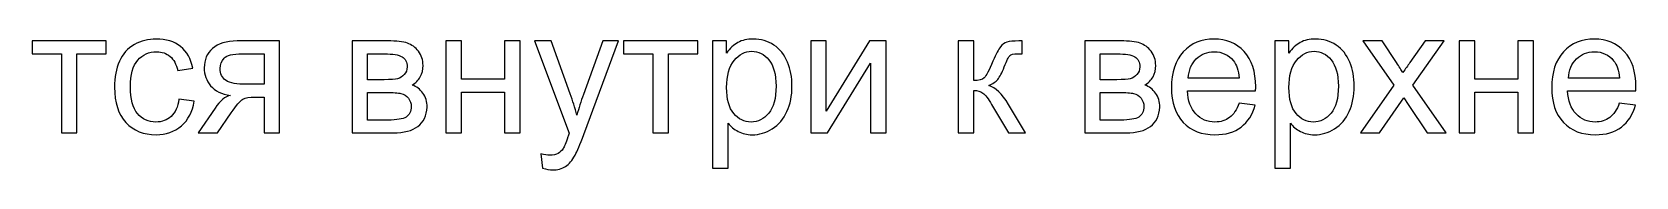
# Model space of a CAD drawing. Header units: millimetres. Extents: x -757 to 1128, y -558 to 127.
# Drawn here: x -103.3 to -26.4, y -210.5 to -204.2 of the extents above; entities that cross this region are included whole.
import ezdxf

# ---------------------------------------------------------------- set-up
doc = ezdxf.new("R2010")
doc.units = ezdxf.units.MM
doc.header["$MEASUREMENT"] = 0
doc.layers.add('Layer 1', color=7, linetype='Continuous')

msp = doc.modelspace()

# ---------------------------------------------------------------- linework, layer by layer
at = {"layer": 'Layer 1'}
for points, knots in [([(-103.3067, -204.3102), (-103.3067, -204.3102), (-99.7507, -204.3102), (-99.7507, -204.3102), (-99.7507, -204.3102), (-99.7507, -204.3102), (-99.7507, -204.9283), (-99.7507, -204.9283), (-99.7507, -204.9283), (-99.7507, -204.9283), (-101.1561, -204.9283), (-101.1561, -204.9283), (-101.1561, -204.9283), (-101.1561, -204.9283), (-101.1561, -208.7044), (-101.1561, -208.7044), (-101.1561, -208.7044), (-101.1561, -208.7044), (-101.9012, -208.7044), (-101.9012, -208.7044), (-101.9012, -208.7044), (-101.9012, -208.7044), (-101.9012, -204.9283), (-101.9012, -204.9283), (-101.9012, -204.9283), (-101.9012, -204.9283), (-103.3067, -204.9283), (-103.3067, -204.9283), (-103.3067, -204.9283), (-103.3067, -204.9283), (-103.3067, -204.3102), (-103.3067, -204.3102)], [0, 0, 0, 0, 0.1111111, 0.1111111, 0.1111111, 0.1111111, 0.2222222, 0.2222222, 0.2222222, 0.2222222, 0.3333333, 0.3333333, 0.3333333, 0.3333333, 0.4444444, 0.4444444, 0.4444444, 0.4444444, 0.5555556, 0.5555556, 0.5555556, 0.5555556, 0.6666667, 0.6666667, 0.6666667, 0.6666667, 0.7777778, 0.7777778, 0.7777778, 0.7777778, 1, 1, 1, 1]), ([(-96.2638, -207.0957), (-96.2638, -207.0957), (-95.5357, -207.1973), (-95.5357, -207.1973), (-95.5357, -207.1973), (-95.6161, -207.6983), (-95.8193, -208.0892), (-96.1481, -208.3728), (-96.1481, -208.3728), (-96.4769, -208.6564), (-96.8819, -208.7975), (-97.3602, -208.7975), (-97.3602, -208.7975), (-97.9599, -208.7975), (-98.4426, -208.6014), (-98.8066, -208.2091), (-98.8066, -208.2091), (-99.1721, -207.8168), (-99.3541, -207.2552), (-99.3541, -206.5242), (-99.3541, -206.5242), (-99.3541, -206.0501), (-99.2751, -205.6366), (-99.1185, -205.281), (-99.1185, -205.281), (-98.9618, -204.9268), (-98.7234, -204.6601), (-98.4016, -204.4838), (-98.4016, -204.4838), (-98.0813, -204.3059), (-97.7328, -204.217), (-97.3546, -204.217), (-97.3546, -204.217), (-96.879, -204.217), (-96.4882, -204.337), (-96.1862, -204.5783), (-96.1862, -204.5783), (-95.8828, -204.8196), (-95.6881, -205.1625), (-95.6034, -205.6056), (-95.6034, -205.6056), (-95.6034, -205.6056), (-96.3231, -205.7157), (-96.3231, -205.7157), (-96.3231, -205.7157), (-96.3922, -205.4207), (-96.5136, -205.1992), (-96.6899, -205.0496), (-96.6899, -205.0496), (-96.8649, -204.9014), (-97.0766, -204.8267), (-97.3249, -204.8267), (-97.3249, -204.8267), (-97.7003, -204.8267), (-98.0051, -204.9607), (-98.2408, -205.2288), (-98.2408, -205.2288), (-98.475, -205.4983), (-98.5921, -205.9217), (-98.5921, -206.5031), (-98.5921, -206.5031), (-98.5921, -207.0929), (-98.4792, -207.5205), (-98.2535, -207.7872), (-98.2535, -207.7872), (-98.0263, -208.0539), (-97.7313, -208.1879), (-97.3687, -208.1879), (-97.3687, -208.1879), (-97.0752, -208.1879), (-96.8311, -208.099), (-96.6363, -207.9198), (-96.6363, -207.9198), (-96.4402, -207.742), (-96.316, -207.4669), (-96.2638, -207.0957)], [0, 0, 0, 0, 0.05, 0.05, 0.05, 0.05, 0.1, 0.1, 0.1, 0.1, 0.15, 0.15, 0.15, 0.15, 0.2, 0.2, 0.2, 0.2, 0.25, 0.25, 0.25, 0.25, 0.3, 0.3, 0.3, 0.3, 0.35, 0.35, 0.35, 0.35, 0.4, 0.4, 0.4, 0.4, 0.45, 0.45, 0.45, 0.45, 0.5, 0.5, 0.5, 0.5, 0.55, 0.55, 0.55, 0.55, 0.6, 0.6, 0.6, 0.6, 0.65, 0.65, 0.65, 0.65, 0.7, 0.7, 0.7, 0.7, 0.75, 0.75, 0.75, 0.75, 0.8, 0.8, 0.8, 0.8, 0.85, 0.85, 0.85, 0.85, 0.9, 0.9, 0.9, 0.9, 1, 1, 1, 1]), ([(-91.4377, -204.3102), (-91.4377, -204.3102), (-91.4377, -208.7044), (-91.4377, -208.7044), (-91.4377, -208.7044), (-91.4377, -208.7044), (-92.1828, -208.7044), (-92.1828, -208.7044), (-92.1828, -208.7044), (-92.1828, -208.7044), (-92.1828, -206.9941), (-92.1828, -206.9941), (-92.1828, -206.9941), (-92.1828, -206.9941), (-92.6118, -206.9941), (-92.6118, -206.9941), (-92.6118, -206.9941), (-92.8728, -206.9941), (-93.0676, -207.028), (-93.196, -207.0971), (-93.196, -207.0971), (-93.3244, -207.1663), (-93.5121, -207.3822), (-93.759, -207.7477), (-93.759, -207.7477), (-93.759, -207.7477), (-94.4138, -208.7044), (-94.4138, -208.7044), (-94.4138, -208.7044), (-94.4138, -208.7044), (-95.3366, -208.7044), (-95.3366, -208.7044), (-95.3366, -208.7044), (-95.3366, -208.7044), (-94.5323, -207.5247), (-94.5323, -207.5247), (-94.5323, -207.5247), (-94.2868, -207.1635), (-94.0412, -206.9603), (-93.7971, -206.9137), (-93.7971, -206.9137), (-94.2219, -206.8558), (-94.5379, -206.702), (-94.744, -206.4537), (-94.744, -206.4537), (-94.95, -206.2053), (-95.053, -205.9189), (-95.053, -205.5957), (-95.053, -205.5957), (-95.053, -205.2133), (-94.9189, -204.9043), (-94.6494, -204.6672), (-94.6494, -204.6672), (-94.3799, -204.4287), (-93.989, -204.3102), (-93.4782, -204.3102), (-93.4782, -204.3102), (-93.4782, -204.3102), (-91.4377, -204.3102), (-91.4377, -204.3102)], [0, 0, 0, 0, 0.0625, 0.0625, 0.0625, 0.0625, 0.125, 0.125, 0.125, 0.125, 0.1875, 0.1875, 0.1875, 0.1875, 0.25, 0.25, 0.25, 0.25, 0.3125, 0.3125, 0.3125, 0.3125, 0.375, 0.375, 0.375, 0.375, 0.4375, 0.4375, 0.4375, 0.4375, 0.5, 0.5, 0.5, 0.5, 0.5625, 0.5625, 0.5625, 0.5625, 0.625, 0.625, 0.625, 0.625, 0.6875, 0.6875, 0.6875, 0.6875, 0.75, 0.75, 0.75, 0.75, 0.8125, 0.8125, 0.8125, 0.8125, 0.875, 0.875, 0.875, 0.875, 1, 1, 1, 1]), ([(-87.9636, -204.3102), (-87.9636, -204.3102), (-86.2491, -204.3102), (-86.2491, -204.3102), (-86.2491, -204.3102), (-85.8286, -204.3102), (-85.5153, -204.3455), (-85.3093, -204.416), (-85.3093, -204.416), (-85.1047, -204.4866), (-84.9283, -204.615), (-84.7815, -204.8027), (-84.7815, -204.8027), (-84.6334, -204.9918), (-84.56, -205.2161), (-84.56, -205.4786), (-84.56, -205.4786), (-84.56, -205.6888), (-84.6037, -205.8723), (-84.6898, -206.0275), (-84.6898, -206.0275), (-84.7773, -206.1841), (-84.9071, -206.3154), (-85.0821, -206.4198), (-85.0821, -206.4198), (-84.8761, -206.4889), (-84.7053, -206.6174), (-84.5685, -206.8064), (-84.5685, -206.8064), (-84.433, -206.9941), (-84.3653, -207.2185), (-84.3653, -207.4767), (-84.3653, -207.4767), (-84.3921, -207.893), (-84.5416, -208.202), (-84.8112, -208.4024), (-84.8112, -208.4024), (-85.0807, -208.6042), (-85.473, -208.7044), (-85.9866, -208.7044), (-85.9866, -208.7044), (-85.9866, -208.7044), (-87.9636, -208.7044), (-87.9636, -208.7044), (-87.9636, -208.7044), (-87.9636, -208.7044), (-87.9636, -204.3102), (-87.9636, -204.3102)], [0, 0, 0, 0, 0.0769231, 0.0769231, 0.0769231, 0.0769231, 0.1538462, 0.1538462, 0.1538462, 0.1538462, 0.2307692, 0.2307692, 0.2307692, 0.2307692, 0.3076923, 0.3076923, 0.3076923, 0.3076923, 0.3846154, 0.3846154, 0.3846154, 0.3846154, 0.4615385, 0.4615385, 0.4615385, 0.4615385, 0.5384615, 0.5384615, 0.5384615, 0.5384615, 0.6153846, 0.6153846, 0.6153846, 0.6153846, 0.6923077, 0.6923077, 0.6923077, 0.6923077, 0.7692308, 0.7692308, 0.7692308, 0.7692308, 0.8461538, 0.8461538, 0.8461538, 0.8461538, 1, 1, 1, 1]), ([(-83.465, -204.3102), (-83.465, -204.3102), (-82.7199, -204.3102), (-82.7199, -204.3102), (-82.7199, -204.3102), (-82.7199, -204.3102), (-82.7199, -206.139), (-82.7199, -206.139), (-82.7199, -206.139), (-82.7199, -206.139), (-80.6541, -206.139), (-80.6541, -206.139), (-80.6541, -206.139), (-80.6541, -206.139), (-80.6541, -204.3102), (-80.6541, -204.3102), (-80.6541, -204.3102), (-80.6541, -204.3102), (-79.909, -204.3102), (-79.909, -204.3102), (-79.909, -204.3102), (-79.909, -204.3102), (-79.909, -208.7044), (-79.909, -208.7044), (-79.909, -208.7044), (-79.909, -208.7044), (-80.6541, -208.7044), (-80.6541, -208.7044), (-80.6541, -208.7044), (-80.6541, -208.7044), (-80.6541, -206.7571), (-80.6541, -206.7571), (-80.6541, -206.7571), (-80.6541, -206.7571), (-82.7199, -206.7571), (-82.7199, -206.7571), (-82.7199, -206.7571), (-82.7199, -206.7571), (-82.7199, -208.7044), (-82.7199, -208.7044), (-82.7199, -208.7044), (-82.7199, -208.7044), (-83.465, -208.7044), (-83.465, -208.7044), (-83.465, -208.7044), (-83.465, -208.7044), (-83.465, -204.3102), (-83.465, -204.3102)], [0, 0, 0, 0, 0.0769231, 0.0769231, 0.0769231, 0.0769231, 0.1538462, 0.1538462, 0.1538462, 0.1538462, 0.2307692, 0.2307692, 0.2307692, 0.2307692, 0.3076923, 0.3076923, 0.3076923, 0.3076923, 0.3846154, 0.3846154, 0.3846154, 0.3846154, 0.4615385, 0.4615385, 0.4615385, 0.4615385, 0.5384615, 0.5384615, 0.5384615, 0.5384615, 0.6153846, 0.6153846, 0.6153846, 0.6153846, 0.6923077, 0.6923077, 0.6923077, 0.6923077, 0.7692308, 0.7692308, 0.7692308, 0.7692308, 0.8461538, 0.8461538, 0.8461538, 0.8461538, 1, 1, 1, 1]), ([(-78.8239, -210.3935), (-78.8239, -210.3935), (-78.9085, -209.7049), (-78.9085, -209.7049), (-78.9085, -209.7049), (-78.7448, -209.7486), (-78.6037, -209.7712), (-78.4824, -209.7712), (-78.4824, -209.7712), (-78.3159, -209.7712), (-78.1832, -209.743), (-78.0844, -209.6879), (-78.0844, -209.6879), (-77.9843, -209.6329), (-77.9024, -209.5553), (-77.8389, -209.4565), (-77.8389, -209.4565), (-77.7923, -209.3817), (-77.7161, -209.1969), (-77.6117, -208.9005), (-77.6117, -208.9005), (-77.5976, -208.8596), (-77.5764, -208.7989), (-77.5454, -208.7185), (-77.5454, -208.7185), (-77.5454, -208.7185), (-79.2133, -204.3102), (-79.2133, -204.3102), (-79.2133, -204.3102), (-79.2133, -204.3102), (-78.4175, -204.3102), (-78.4175, -204.3102), (-78.4175, -204.3102), (-78.4175, -204.3102), (-77.5002, -206.8474), (-77.5002, -206.8474), (-77.5002, -206.8474), (-77.3803, -207.1677), (-77.2745, -207.5064), (-77.1799, -207.862), (-77.1799, -207.862), (-77.0938, -207.5275), (-76.9922, -207.1973), (-76.8737, -206.8728), (-76.8737, -206.8728), (-76.8737, -206.8728), (-75.9367, -204.3102), (-75.9367, -204.3102), (-75.9367, -204.3102), (-75.9367, -204.3102), (-75.1931, -204.3102), (-75.1931, -204.3102), (-75.1931, -204.3102), (-75.1931, -204.3102), (-76.8539, -208.7806), (-76.8539, -208.7806), (-76.8539, -208.7806), (-77.0332, -209.2618), (-77.1729, -209.592), (-77.273, -209.774), (-77.273, -209.774), (-77.4057, -210.0181), (-77.5581, -210.1974), (-77.7288, -210.3117), (-77.7288, -210.3117), (-77.901, -210.426), (-78.1056, -210.4824), (-78.3427, -210.4824), (-78.3427, -210.4824), (-78.4866, -210.4824), (-78.6475, -210.4528), (-78.8239, -210.3935)], [0, 0, 0, 0, 0.0526316, 0.0526316, 0.0526316, 0.0526316, 0.1052632, 0.1052632, 0.1052632, 0.1052632, 0.1578947, 0.1578947, 0.1578947, 0.1578947, 0.2105263, 0.2105263, 0.2105263, 0.2105263, 0.2631579, 0.2631579, 0.2631579, 0.2631579, 0.3157895, 0.3157895, 0.3157895, 0.3157895, 0.3684211, 0.3684211, 0.3684211, 0.3684211, 0.4210526, 0.4210526, 0.4210526, 0.4210526, 0.4736842, 0.4736842, 0.4736842, 0.4736842, 0.5263158, 0.5263158, 0.5263158, 0.5263158, 0.5789474, 0.5789474, 0.5789474, 0.5789474, 0.6315789, 0.6315789, 0.6315789, 0.6315789, 0.6842105, 0.6842105, 0.6842105, 0.6842105, 0.7368421, 0.7368421, 0.7368421, 0.7368421, 0.7894737, 0.7894737, 0.7894737, 0.7894737, 0.8421053, 0.8421053, 0.8421053, 0.8421053, 0.8947368, 0.8947368, 0.8947368, 0.8947368, 1, 1, 1, 1]), ([(-74.9461, -204.3102), (-74.9461, -204.3102), (-71.3901, -204.3102), (-71.3901, -204.3102), (-71.3901, -204.3102), (-71.3901, -204.3102), (-71.3901, -204.9283), (-71.3901, -204.9283), (-71.3901, -204.9283), (-71.3901, -204.9283), (-72.7955, -204.9283), (-72.7955, -204.9283), (-72.7955, -204.9283), (-72.7955, -204.9283), (-72.7955, -208.7044), (-72.7955, -208.7044), (-72.7955, -208.7044), (-72.7955, -208.7044), (-73.5406, -208.7044), (-73.5406, -208.7044), (-73.5406, -208.7044), (-73.5406, -208.7044), (-73.5406, -204.9283), (-73.5406, -204.9283), (-73.5406, -204.9283), (-73.5406, -204.9283), (-74.9461, -204.9283), (-74.9461, -204.9283), (-74.9461, -204.9283), (-74.9461, -204.9283), (-74.9461, -204.3102), (-74.9461, -204.3102)], [0, 0, 0, 0, 0.1111111, 0.1111111, 0.1111111, 0.1111111, 0.2222222, 0.2222222, 0.2222222, 0.2222222, 0.3333333, 0.3333333, 0.3333333, 0.3333333, 0.4444444, 0.4444444, 0.4444444, 0.4444444, 0.5555556, 0.5555556, 0.5555556, 0.5555556, 0.6666667, 0.6666667, 0.6666667, 0.6666667, 0.7777778, 0.7777778, 0.7777778, 0.7777778, 1, 1, 1, 1]), ([(-70.6789, -210.3893), (-70.6789, -210.3893), (-70.6789, -204.3102), (-70.6789, -204.3102), (-70.6789, -204.3102), (-70.6789, -204.3102), (-70.0016, -204.3102), (-70.0016, -204.3102), (-70.0016, -204.3102), (-70.0016, -204.3102), (-70.0016, -204.8873), (-70.0016, -204.8873), (-70.0016, -204.8873), (-69.8421, -204.6644), (-69.6615, -204.4965), (-69.4597, -204.385), (-69.4597, -204.385), (-69.2593, -204.2735), (-69.0152, -204.217), (-68.7287, -204.217), (-68.7287, -204.217), (-68.3534, -204.217), (-68.0232, -204.313), (-67.7367, -204.5063), (-67.7367, -204.5063), (-67.4503, -204.6982), (-67.2344, -204.9706), (-67.0876, -205.3205), (-67.0876, -205.3205), (-66.9423, -205.6719), (-66.8689, -206.0557), (-66.8689, -206.4748), (-66.8689, -206.4748), (-66.8689, -206.9222), (-66.9493, -207.3257), (-67.1102, -207.6856), (-67.1102, -207.6856), (-67.2711, -208.044), (-67.5053, -208.3192), (-67.8129, -208.5111), (-67.8129, -208.5111), (-68.1191, -208.7016), (-68.4423, -208.7975), (-68.7809, -208.7975), (-68.7809, -208.7975), (-69.0293, -208.7975), (-69.2523, -208.7453), (-69.4484, -208.6409), (-69.4484, -208.6409), (-69.646, -208.5365), (-69.8068, -208.4052), (-69.9338, -208.2458), (-69.9338, -208.2458), (-69.9338, -208.2458), (-69.9338, -210.3893), (-69.9338, -210.3893), (-69.9338, -210.3893), (-69.9338, -210.3893), (-70.6789, -210.3893), (-70.6789, -210.3893)], [0, 0, 0, 0, 0.0625, 0.0625, 0.0625, 0.0625, 0.125, 0.125, 0.125, 0.125, 0.1875, 0.1875, 0.1875, 0.1875, 0.25, 0.25, 0.25, 0.25, 0.3125, 0.3125, 0.3125, 0.3125, 0.375, 0.375, 0.375, 0.375, 0.4375, 0.4375, 0.4375, 0.4375, 0.5, 0.5, 0.5, 0.5, 0.5625, 0.5625, 0.5625, 0.5625, 0.625, 0.625, 0.625, 0.625, 0.6875, 0.6875, 0.6875, 0.6875, 0.75, 0.75, 0.75, 0.75, 0.8125, 0.8125, 0.8125, 0.8125, 0.875, 0.875, 0.875, 0.875, 1, 1, 1, 1]), ([(-65.97, -204.3102), (-65.97, -204.3102), (-65.2249, -204.3102), (-65.2249, -204.3102), (-65.2249, -204.3102), (-65.2249, -204.3102), (-65.2249, -207.6616), (-65.2249, -207.6616), (-65.2249, -207.6616), (-65.2249, -207.6616), (-63.1548, -204.3102), (-63.1548, -204.3102), (-63.1548, -204.3102), (-63.1548, -204.3102), (-62.3547, -204.3102), (-62.3547, -204.3102), (-62.3547, -204.3102), (-62.3547, -204.3102), (-62.3547, -208.7044), (-62.3547, -208.7044), (-62.3547, -208.7044), (-62.3547, -208.7044), (-63.0998, -208.7044), (-63.0998, -208.7044), (-63.0998, -208.7044), (-63.0998, -208.7044), (-63.0998, -205.3742), (-63.0998, -205.3742), (-63.0998, -205.3742), (-63.0998, -205.3742), (-65.1671, -208.7044), (-65.1671, -208.7044), (-65.1671, -208.7044), (-65.1671, -208.7044), (-65.97, -208.7044), (-65.97, -208.7044), (-65.97, -208.7044), (-65.97, -208.7044), (-65.97, -204.3102), (-65.97, -204.3102)], [0, 0, 0, 0, 0.0909091, 0.0909091, 0.0909091, 0.0909091, 0.1818182, 0.1818182, 0.1818182, 0.1818182, 0.2727273, 0.2727273, 0.2727273, 0.2727273, 0.3636364, 0.3636364, 0.3636364, 0.3636364, 0.4545455, 0.4545455, 0.4545455, 0.4545455, 0.5454545, 0.5454545, 0.5454545, 0.5454545, 0.6363636, 0.6363636, 0.6363636, 0.6363636, 0.7272727, 0.7272727, 0.7272727, 0.7272727, 0.8181818, 0.8181818, 0.8181818, 0.8181818, 1, 1, 1, 1]), ([(-58.8961, -204.3102), (-58.8961, -204.3102), (-58.151, -204.3102), (-58.151, -204.3102), (-58.151, -204.3102), (-58.151, -204.3102), (-58.151, -206.2067), (-58.151, -206.2067), (-58.151, -206.2067), (-57.9139, -206.2067), (-57.7474, -206.1616), (-57.6515, -206.0698), (-57.6515, -206.0698), (-57.5569, -205.9795), (-57.4172, -205.7157), (-57.2309, -205.2768), (-57.2309, -205.2768), (-57.0842, -204.9297), (-56.9657, -204.7011), (-56.8753, -204.591), (-56.8753, -204.591), (-56.7836, -204.4809), (-56.6792, -204.4061), (-56.5607, -204.368), (-56.5607, -204.368), (-56.4407, -204.3299), (-56.2502, -204.3102), (-55.9892, -204.3102), (-55.9892, -204.3102), (-55.9892, -204.3102), (-55.8396, -204.3102), (-55.8396, -204.3102), (-55.8396, -204.3102), (-55.8396, -204.3102), (-55.8396, -204.924), (-55.8396, -204.924), (-55.8396, -204.924), (-55.8396, -204.924), (-56.047, -204.9198), (-56.047, -204.9198), (-56.047, -204.9198), (-56.2432, -204.9198), (-56.3688, -204.9494), (-56.4238, -205.0073), (-56.4238, -205.0073), (-56.4816, -205.068), (-56.5705, -205.2486), (-56.6891, -205.5491), (-56.6891, -205.5491), (-56.802, -205.837), (-56.905, -206.036), (-56.9995, -206.146), (-56.9995, -206.146), (-57.0927, -206.2561), (-57.238, -206.3563), (-57.4341, -206.448), (-57.4341, -206.448), (-57.1138, -206.5341), (-56.7977, -206.8318), (-56.4873, -207.3427), (-56.4873, -207.3427), (-56.4873, -207.3427), (-55.6703, -208.7044), (-55.6703, -208.7044), (-55.6703, -208.7044), (-55.6703, -208.7044), (-56.4887, -208.7044), (-56.4887, -208.7044), (-56.4887, -208.7044), (-56.4887, -208.7044), (-57.2944, -207.3469), (-57.2944, -207.3469), (-57.2944, -207.3469), (-57.4567, -207.0717), (-57.5978, -206.8911), (-57.7178, -206.8036), (-57.7178, -206.8036), (-57.8391, -206.7161), (-57.9831, -206.6724), (-58.151, -206.6724), (-58.151, -206.6724), (-58.151, -206.6724), (-58.151, -208.7044), (-58.151, -208.7044), (-58.151, -208.7044), (-58.151, -208.7044), (-58.8961, -208.7044), (-58.8961, -208.7044), (-58.8961, -208.7044), (-58.8961, -208.7044), (-58.8961, -204.3102), (-58.8961, -204.3102)], [0, 0, 0, 0, 0.0416667, 0.0416667, 0.0416667, 0.0416667, 0.0833333, 0.0833333, 0.0833333, 0.0833333, 0.125, 0.125, 0.125, 0.125, 0.1666667, 0.1666667, 0.1666667, 0.1666667, 0.2083333, 0.2083333, 0.2083333, 0.2083333, 0.25, 0.25, 0.25, 0.25, 0.2916667, 0.2916667, 0.2916667, 0.2916667, 0.3333333, 0.3333333, 0.3333333, 0.3333333, 0.375, 0.375, 0.375, 0.375, 0.4166667, 0.4166667, 0.4166667, 0.4166667, 0.4583333, 0.4583333, 0.4583333, 0.4583333, 0.5, 0.5, 0.5, 0.5, 0.5416667, 0.5416667, 0.5416667, 0.5416667, 0.5833333, 0.5833333, 0.5833333, 0.5833333, 0.625, 0.625, 0.625, 0.625, 0.6666667, 0.6666667, 0.6666667, 0.6666667, 0.7083333, 0.7083333, 0.7083333, 0.7083333, 0.75, 0.75, 0.75, 0.75, 0.7916667, 0.7916667, 0.7916667, 0.7916667, 0.8333333, 0.8333333, 0.8333333, 0.8333333, 0.875, 0.875, 0.875, 0.875, 0.9166667, 0.9166667, 0.9166667, 0.9166667, 1, 1, 1, 1]), ([(-52.8311, -204.3102), (-52.8311, -204.3102), (-51.1166, -204.3102), (-51.1166, -204.3102), (-51.1166, -204.3102), (-50.6961, -204.3102), (-50.3828, -204.3455), (-50.1768, -204.416), (-50.1768, -204.416), (-49.9722, -204.4866), (-49.7958, -204.615), (-49.649, -204.8027), (-49.649, -204.8027), (-49.5009, -204.9918), (-49.4275, -205.2161), (-49.4275, -205.4786), (-49.4275, -205.4786), (-49.4275, -205.6888), (-49.4712, -205.8723), (-49.5573, -206.0275), (-49.5573, -206.0275), (-49.6448, -206.1841), (-49.7746, -206.3154), (-49.9496, -206.4198), (-49.9496, -206.4198), (-49.7436, -206.4889), (-49.5728, -206.6174), (-49.436, -206.8064), (-49.436, -206.8064), (-49.3005, -206.9941), (-49.2328, -207.2185), (-49.2328, -207.4767), (-49.2328, -207.4767), (-49.2596, -207.893), (-49.4091, -208.202), (-49.6787, -208.4024), (-49.6787, -208.4024), (-49.9482, -208.6042), (-50.3405, -208.7044), (-50.8541, -208.7044), (-50.8541, -208.7044), (-50.8541, -208.7044), (-52.8311, -208.7044), (-52.8311, -208.7044), (-52.8311, -208.7044), (-52.8311, -208.7044), (-52.8311, -204.3102), (-52.8311, -204.3102)], [0, 0, 0, 0, 0.0769231, 0.0769231, 0.0769231, 0.0769231, 0.1538462, 0.1538462, 0.1538462, 0.1538462, 0.2307692, 0.2307692, 0.2307692, 0.2307692, 0.3076923, 0.3076923, 0.3076923, 0.3076923, 0.3846154, 0.3846154, 0.3846154, 0.3846154, 0.4615385, 0.4615385, 0.4615385, 0.4615385, 0.5384615, 0.5384615, 0.5384615, 0.5384615, 0.6153846, 0.6153846, 0.6153846, 0.6153846, 0.6923077, 0.6923077, 0.6923077, 0.6923077, 0.7692308, 0.7692308, 0.7692308, 0.7692308, 0.8461538, 0.8461538, 0.8461538, 0.8461538, 1, 1, 1, 1]), ([(-45.4298, -207.282), (-45.4298, -207.282), (-44.6593, -207.3836), (-44.6593, -207.3836), (-44.6593, -207.3836), (-44.7793, -207.8309), (-45.0036, -208.1795), (-45.331, -208.4264), (-45.331, -208.4264), (-45.6584, -208.6734), (-46.0761, -208.7975), (-46.5855, -208.7975), (-46.5855, -208.7975), (-47.2261, -208.7975), (-47.7341, -208.6), (-48.1095, -208.2049), (-48.1095, -208.2049), (-48.4849, -207.8112), (-48.6725, -207.2566), (-48.6725, -206.544), (-48.6725, -206.544), (-48.6725, -205.8074), (-48.4834, -205.2345), (-48.1039, -204.8281), (-48.1039, -204.8281), (-47.7243, -204.4202), (-47.2318, -204.217), (-46.6264, -204.217), (-46.6264, -204.217), (-46.0408, -204.217), (-45.5624, -204.416), (-45.1913, -204.8154), (-45.1913, -204.8154), (-44.8202, -205.2147), (-44.6339, -205.7763), (-44.6339, -206.5002), (-44.6339, -206.5002), (-44.6339, -206.544), (-44.6353, -206.6103), (-44.6381, -206.6978), (-44.6381, -206.6978), (-44.6381, -206.6978), (-47.9105, -206.6978), (-47.9105, -206.6978), (-47.9105, -206.6978), (-47.8823, -207.179), (-47.7468, -207.5487), (-47.5013, -207.8041), (-47.5013, -207.8041), (-47.2572, -208.0595), (-46.951, -208.1879), (-46.5855, -208.1879), (-46.5855, -208.1879), (-46.3131, -208.1879), (-46.0803, -208.116), (-45.8884, -207.972), (-45.8884, -207.972), (-45.6951, -207.8281), (-45.5427, -207.5981), (-45.4298, -207.282)], [0, 0, 0, 0, 0.0625, 0.0625, 0.0625, 0.0625, 0.125, 0.125, 0.125, 0.125, 0.1875, 0.1875, 0.1875, 0.1875, 0.25, 0.25, 0.25, 0.25, 0.3125, 0.3125, 0.3125, 0.3125, 0.375, 0.375, 0.375, 0.375, 0.4375, 0.4375, 0.4375, 0.4375, 0.5, 0.5, 0.5, 0.5, 0.5625, 0.5625, 0.5625, 0.5625, 0.625, 0.625, 0.625, 0.625, 0.6875, 0.6875, 0.6875, 0.6875, 0.75, 0.75, 0.75, 0.75, 0.8125, 0.8125, 0.8125, 0.8125, 0.875, 0.875, 0.875, 0.875, 1, 1, 1, 1]), ([(-43.7181, -210.3893), (-43.7181, -210.3893), (-43.7181, -204.3102), (-43.7181, -204.3102), (-43.7181, -204.3102), (-43.7181, -204.3102), (-43.0408, -204.3102), (-43.0408, -204.3102), (-43.0408, -204.3102), (-43.0408, -204.3102), (-43.0408, -204.8873), (-43.0408, -204.8873), (-43.0408, -204.8873), (-42.8813, -204.6644), (-42.7007, -204.4965), (-42.4989, -204.385), (-42.4989, -204.385), (-42.2985, -204.2735), (-42.0544, -204.217), (-41.7679, -204.217), (-41.7679, -204.217), (-41.3926, -204.217), (-41.0624, -204.313), (-40.7759, -204.5063), (-40.7759, -204.5063), (-40.4895, -204.6982), (-40.2736, -204.9706), (-40.1268, -205.3205), (-40.1268, -205.3205), (-39.9815, -205.6719), (-39.9081, -206.0557), (-39.9081, -206.4748), (-39.9081, -206.4748), (-39.9081, -206.9222), (-39.9885, -207.3257), (-40.1494, -207.6856), (-40.1494, -207.6856), (-40.3103, -208.044), (-40.5445, -208.3192), (-40.8521, -208.5111), (-40.8521, -208.5111), (-41.1583, -208.7016), (-41.4815, -208.7975), (-41.8201, -208.7975), (-41.8201, -208.7975), (-42.0685, -208.7975), (-42.2915, -208.7453), (-42.4876, -208.6409), (-42.4876, -208.6409), (-42.6852, -208.5365), (-42.846, -208.4052), (-42.973, -208.2458), (-42.973, -208.2458), (-42.973, -208.2458), (-42.973, -210.3893), (-42.973, -210.3893), (-42.973, -210.3893), (-42.973, -210.3893), (-43.7181, -210.3893), (-43.7181, -210.3893)], [0, 0, 0, 0, 0.0625, 0.0625, 0.0625, 0.0625, 0.125, 0.125, 0.125, 0.125, 0.1875, 0.1875, 0.1875, 0.1875, 0.25, 0.25, 0.25, 0.25, 0.3125, 0.3125, 0.3125, 0.3125, 0.375, 0.375, 0.375, 0.375, 0.4375, 0.4375, 0.4375, 0.4375, 0.5, 0.5, 0.5, 0.5, 0.5625, 0.5625, 0.5625, 0.5625, 0.625, 0.625, 0.625, 0.625, 0.6875, 0.6875, 0.6875, 0.6875, 0.75, 0.75, 0.75, 0.75, 0.8125, 0.8125, 0.8125, 0.8125, 0.875, 0.875, 0.875, 0.875, 1, 1, 1, 1]), ([(-39.6117, -208.7044), (-39.6117, -208.7044), (-38.0073, -206.4283), (-38.0073, -206.4283), (-38.0073, -206.4283), (-38.0073, -206.4283), (-39.4932, -204.3102), (-39.4932, -204.3102), (-39.4932, -204.3102), (-39.4932, -204.3102), (-38.5774, -204.3102), (-38.5774, -204.3102), (-38.5774, -204.3102), (-38.5774, -204.3102), (-37.8831, -205.3474), (-37.8831, -205.3474), (-37.8831, -205.3474), (-37.7547, -205.5421), (-37.6531, -205.7001), (-37.5811, -205.8243), (-37.5811, -205.8243), (-37.4555, -205.6479), (-37.344, -205.4885), (-37.2438, -205.3459), (-37.2438, -205.3459), (-37.2438, -205.3459), (-36.5129, -204.3102), (-36.5129, -204.3102), (-36.5129, -204.3102), (-36.5129, -204.3102), (-35.6027, -204.3102), (-35.6027, -204.3102), (-35.6027, -204.3102), (-35.6027, -204.3102), (-37.0971, -206.4283), (-37.0971, -206.4283), (-37.0971, -206.4283), (-37.0971, -206.4283), (-35.5054, -208.7044), (-35.5054, -208.7044), (-35.5054, -208.7044), (-35.5054, -208.7044), (-36.4113, -208.7044), (-36.4113, -208.7044), (-36.4113, -208.7044), (-36.4113, -208.7044), (-37.32, -207.3497), (-37.32, -207.3497), (-37.32, -207.3497), (-37.32, -207.3497), (-37.5275, -207.0238), (-37.5275, -207.0238), (-37.5275, -207.0238), (-37.5275, -207.0238), (-38.7015, -208.7044), (-38.7015, -208.7044), (-38.7015, -208.7044), (-38.7015, -208.7044), (-39.6117, -208.7044), (-39.6117, -208.7044)], [0, 0, 0, 0, 0.0625, 0.0625, 0.0625, 0.0625, 0.125, 0.125, 0.125, 0.125, 0.1875, 0.1875, 0.1875, 0.1875, 0.25, 0.25, 0.25, 0.25, 0.3125, 0.3125, 0.3125, 0.3125, 0.375, 0.375, 0.375, 0.375, 0.4375, 0.4375, 0.4375, 0.4375, 0.5, 0.5, 0.5, 0.5, 0.5625, 0.5625, 0.5625, 0.5625, 0.625, 0.625, 0.625, 0.625, 0.6875, 0.6875, 0.6875, 0.6875, 0.75, 0.75, 0.75, 0.75, 0.8125, 0.8125, 0.8125, 0.8125, 0.875, 0.875, 0.875, 0.875, 1, 1, 1, 1]), ([(-34.8703, -204.3102), (-34.8703, -204.3102), (-34.1252, -204.3102), (-34.1252, -204.3102), (-34.1252, -204.3102), (-34.1252, -204.3102), (-34.1252, -206.139), (-34.1252, -206.139), (-34.1252, -206.139), (-34.1252, -206.139), (-32.0594, -206.139), (-32.0594, -206.139), (-32.0594, -206.139), (-32.0594, -206.139), (-32.0594, -204.3102), (-32.0594, -204.3102), (-32.0594, -204.3102), (-32.0594, -204.3102), (-31.3143, -204.3102), (-31.3143, -204.3102), (-31.3143, -204.3102), (-31.3143, -204.3102), (-31.3143, -208.7044), (-31.3143, -208.7044), (-31.3143, -208.7044), (-31.3143, -208.7044), (-32.0594, -208.7044), (-32.0594, -208.7044), (-32.0594, -208.7044), (-32.0594, -208.7044), (-32.0594, -206.7571), (-32.0594, -206.7571), (-32.0594, -206.7571), (-32.0594, -206.7571), (-34.1252, -206.7571), (-34.1252, -206.7571), (-34.1252, -206.7571), (-34.1252, -206.7571), (-34.1252, -208.7044), (-34.1252, -208.7044), (-34.1252, -208.7044), (-34.1252, -208.7044), (-34.8703, -208.7044), (-34.8703, -208.7044), (-34.8703, -208.7044), (-34.8703, -208.7044), (-34.8703, -204.3102), (-34.8703, -204.3102)], [0, 0, 0, 0, 0.0769231, 0.0769231, 0.0769231, 0.0769231, 0.1538462, 0.1538462, 0.1538462, 0.1538462, 0.2307692, 0.2307692, 0.2307692, 0.2307692, 0.3076923, 0.3076923, 0.3076923, 0.3076923, 0.3846154, 0.3846154, 0.3846154, 0.3846154, 0.4615385, 0.4615385, 0.4615385, 0.4615385, 0.5384615, 0.5384615, 0.5384615, 0.5384615, 0.6153846, 0.6153846, 0.6153846, 0.6153846, 0.6923077, 0.6923077, 0.6923077, 0.6923077, 0.7692308, 0.7692308, 0.7692308, 0.7692308, 0.8461538, 0.8461538, 0.8461538, 0.8461538, 1, 1, 1, 1]), ([(-27.1981, -207.282), (-27.1981, -207.282), (-26.4276, -207.3836), (-26.4276, -207.3836), (-26.4276, -207.3836), (-26.5476, -207.8309), (-26.7719, -208.1795), (-27.0993, -208.4264), (-27.0993, -208.4264), (-27.4267, -208.6734), (-27.8444, -208.7975), (-28.3538, -208.7975), (-28.3538, -208.7975), (-28.9944, -208.7975), (-29.5024, -208.6), (-29.8778, -208.2049), (-29.8778, -208.2049), (-30.2532, -207.8112), (-30.4408, -207.2566), (-30.4408, -206.544), (-30.4408, -206.544), (-30.4408, -205.8074), (-30.2517, -205.2345), (-29.8722, -204.8281), (-29.8722, -204.8281), (-29.4926, -204.4202), (-29.0001, -204.217), (-28.3947, -204.217), (-28.3947, -204.217), (-27.8091, -204.217), (-27.3307, -204.416), (-26.9596, -204.8154), (-26.9596, -204.8154), (-26.5885, -205.2147), (-26.4022, -205.7763), (-26.4022, -206.5002), (-26.4022, -206.5002), (-26.4022, -206.544), (-26.4036, -206.6103), (-26.4064, -206.6978), (-26.4064, -206.6978), (-26.4064, -206.6978), (-29.6788, -206.6978), (-29.6788, -206.6978), (-29.6788, -206.6978), (-29.6506, -207.179), (-29.5151, -207.5487), (-29.2696, -207.8041), (-29.2696, -207.8041), (-29.0255, -208.0595), (-28.7193, -208.1879), (-28.3538, -208.1879), (-28.3538, -208.1879), (-28.0814, -208.1879), (-27.8486, -208.116), (-27.6567, -207.972), (-27.6567, -207.972), (-27.4634, -207.8281), (-27.311, -207.5981), (-27.1981, -207.282)], [0, 0, 0, 0, 0.0625, 0.0625, 0.0625, 0.0625, 0.125, 0.125, 0.125, 0.125, 0.1875, 0.1875, 0.1875, 0.1875, 0.25, 0.25, 0.25, 0.25, 0.3125, 0.3125, 0.3125, 0.3125, 0.375, 0.375, 0.375, 0.375, 0.4375, 0.4375, 0.4375, 0.4375, 0.5, 0.5, 0.5, 0.5, 0.5625, 0.5625, 0.5625, 0.5625, 0.625, 0.625, 0.625, 0.625, 0.6875, 0.6875, 0.6875, 0.6875, 0.75, 0.75, 0.75, 0.75, 0.8125, 0.8125, 0.8125, 0.8125, 0.875, 0.875, 0.875, 0.875, 1, 1, 1, 1]), ([(-92.1828, -204.9283), (-92.1828, -204.9283), (-93.2411, -204.9283), (-93.2411, -204.9283), (-93.2411, -204.9283), (-93.6842, -204.9283), (-93.9707, -204.9974), (-94.0991, -205.1357), (-94.0991, -205.1357), (-94.2275, -205.274), (-94.291, -205.4363), (-94.291, -205.6211), (-94.291, -205.6211), (-94.291, -205.8836), (-94.1965, -206.0769), (-94.0074, -206.1997), (-94.0074, -206.1997), (-93.8197, -206.3224), (-93.4852, -206.3845), (-93.0055, -206.3845), (-93.0055, -206.3845), (-93.0055, -206.3845), (-92.1828, -206.3845), (-92.1828, -206.3845), (-92.1828, -206.3845), (-92.1828, -206.3845), (-92.1828, -204.9283), (-92.1828, -204.9283)], [0, 0, 0, 0, 0.125, 0.125, 0.125, 0.125, 0.25, 0.25, 0.25, 0.25, 0.375, 0.375, 0.375, 0.375, 0.5, 0.5, 0.5, 0.5, 0.625, 0.625, 0.625, 0.625, 0.75, 0.75, 0.75, 0.75, 1, 1, 1, 1]), ([(-87.2185, -206.1644), (-87.2185, -206.1644), (-86.4283, -206.1644), (-86.4283, -206.1644), (-86.4283, -206.1644), (-86.1136, -206.1644), (-85.8963, -206.1475), (-85.7792, -206.115), (-85.7792, -206.115), (-85.6607, -206.0811), (-85.5548, -206.0148), (-85.4617, -205.9132), (-85.4617, -205.9132), (-85.3686, -205.813), (-85.322, -205.6917), (-85.322, -205.5506), (-85.322, -205.5506), (-85.322, -205.3177), (-85.4038, -205.1569), (-85.5661, -205.0651), (-85.5661, -205.0651), (-85.7298, -204.9734), (-86.0092, -204.9283), (-86.4043, -204.9283), (-86.4043, -204.9283), (-86.4043, -204.9283), (-87.2185, -204.9283), (-87.2185, -204.9283), (-87.2185, -204.9283), (-87.2185, -204.9283), (-87.2185, -206.1644), (-87.2185, -206.1644)], [0, 0, 0, 0, 0.1111111, 0.1111111, 0.1111111, 0.1111111, 0.2222222, 0.2222222, 0.2222222, 0.2222222, 0.3333333, 0.3333333, 0.3333333, 0.3333333, 0.4444444, 0.4444444, 0.4444444, 0.4444444, 0.5555556, 0.5555556, 0.5555556, 0.5555556, 0.6666667, 0.6666667, 0.6666667, 0.6666667, 0.7777778, 0.7777778, 0.7777778, 0.7777778, 1, 1, 1, 1]), ([(-70.0016, -206.5341), (-70.0016, -207.0971), (-69.8873, -207.5134), (-69.6601, -207.7829), (-69.6601, -207.7829), (-69.4315, -208.0525), (-69.1549, -208.1879), (-68.8303, -208.1879), (-68.8303, -208.1879), (-68.5001, -208.1879), (-68.2179, -208.0482), (-67.9837, -207.7688), (-67.9837, -207.7688), (-67.748, -207.4894), (-67.6309, -207.0576), (-67.6309, -206.472), (-67.6309, -206.472), (-67.6309, -205.9132), (-67.7452, -205.4955), (-67.9752, -205.2175), (-67.9752, -205.2175), (-68.2052, -204.9395), (-68.479, -204.8013), (-68.7979, -204.8013), (-68.7979, -204.8013), (-69.114, -204.8013), (-69.3934, -204.9494), (-69.6361, -205.2443), (-69.6361, -205.2443), (-69.8802, -205.5407), (-70.0016, -205.9697), (-70.0016, -206.5341)], [0, 0, 0, 0, 0.1111111, 0.1111111, 0.1111111, 0.1111111, 0.2222222, 0.2222222, 0.2222222, 0.2222222, 0.3333333, 0.3333333, 0.3333333, 0.3333333, 0.4444444, 0.4444444, 0.4444444, 0.4444444, 0.5555556, 0.5555556, 0.5555556, 0.5555556, 0.6666667, 0.6666667, 0.6666667, 0.6666667, 0.7777778, 0.7777778, 0.7777778, 0.7777778, 1, 1, 1, 1]), ([(-52.086, -206.1644), (-52.086, -206.1644), (-51.2958, -206.1644), (-51.2958, -206.1644), (-51.2958, -206.1644), (-50.9811, -206.1644), (-50.7638, -206.1475), (-50.6467, -206.115), (-50.6467, -206.115), (-50.5282, -206.0811), (-50.4223, -206.0148), (-50.3292, -205.9132), (-50.3292, -205.9132), (-50.2361, -205.813), (-50.1895, -205.6917), (-50.1895, -205.5506), (-50.1895, -205.5506), (-50.1895, -205.3177), (-50.2713, -205.1569), (-50.4336, -205.0651), (-50.4336, -205.0651), (-50.5973, -204.9734), (-50.8767, -204.9283), (-51.2718, -204.9283), (-51.2718, -204.9283), (-51.2718, -204.9283), (-52.086, -204.9283), (-52.086, -204.9283), (-52.086, -204.9283), (-52.086, -204.9283), (-52.086, -206.1644), (-52.086, -206.1644)], [0, 0, 0, 0, 0.1111111, 0.1111111, 0.1111111, 0.1111111, 0.2222222, 0.2222222, 0.2222222, 0.2222222, 0.3333333, 0.3333333, 0.3333333, 0.3333333, 0.4444444, 0.4444444, 0.4444444, 0.4444444, 0.5555556, 0.5555556, 0.5555556, 0.5555556, 0.6666667, 0.6666667, 0.6666667, 0.6666667, 0.7777778, 0.7777778, 0.7777778, 0.7777778, 1, 1, 1, 1]), ([(-47.8682, -206.0882), (-47.8682, -206.0882), (-45.4213, -206.0882), (-45.4213, -206.0882), (-45.4213, -206.0882), (-45.4538, -205.7185), (-45.5483, -205.4419), (-45.7021, -205.257), (-45.7021, -205.257), (-45.9378, -204.9706), (-46.2454, -204.8267), (-46.6222, -204.8267), (-46.6222, -204.8267), (-46.9637, -204.8267), (-47.2501, -204.941), (-47.483, -205.1696), (-47.483, -205.1696), (-47.7144, -205.3982), (-47.8428, -205.7044), (-47.8682, -206.0882)], [0, 0, 0, 0, 0.1666667, 0.1666667, 0.1666667, 0.1666667, 0.3333333, 0.3333333, 0.3333333, 0.3333333, 0.5, 0.5, 0.5, 0.5, 0.6666667, 0.6666667, 0.6666667, 0.6666667, 1, 1, 1, 1]), ([(-43.0408, -206.5341), (-43.0408, -207.0971), (-42.9265, -207.5134), (-42.6993, -207.7829), (-42.6993, -207.7829), (-42.4707, -208.0525), (-42.1941, -208.1879), (-41.8695, -208.1879), (-41.8695, -208.1879), (-41.5393, -208.1879), (-41.2571, -208.0482), (-41.0229, -207.7688), (-41.0229, -207.7688), (-40.7872, -207.4894), (-40.6701, -207.0576), (-40.6701, -206.472), (-40.6701, -206.472), (-40.6701, -205.9132), (-40.7844, -205.4955), (-41.0144, -205.2175), (-41.0144, -205.2175), (-41.2444, -204.9395), (-41.5182, -204.8013), (-41.8371, -204.8013), (-41.8371, -204.8013), (-42.1532, -204.8013), (-42.4326, -204.9494), (-42.6753, -205.2443), (-42.6753, -205.2443), (-42.9194, -205.5407), (-43.0408, -205.9697), (-43.0408, -206.5341)], [0, 0, 0, 0, 0.1111111, 0.1111111, 0.1111111, 0.1111111, 0.2222222, 0.2222222, 0.2222222, 0.2222222, 0.3333333, 0.3333333, 0.3333333, 0.3333333, 0.4444444, 0.4444444, 0.4444444, 0.4444444, 0.5555556, 0.5555556, 0.5555556, 0.5555556, 0.6666667, 0.6666667, 0.6666667, 0.6666667, 0.7777778, 0.7777778, 0.7777778, 0.7777778, 1, 1, 1, 1]), ([(-29.6365, -206.0882), (-29.6365, -206.0882), (-27.1896, -206.0882), (-27.1896, -206.0882), (-27.1896, -206.0882), (-27.2221, -205.7185), (-27.3166, -205.4419), (-27.4704, -205.257), (-27.4704, -205.257), (-27.7061, -204.9706), (-28.0137, -204.8267), (-28.3905, -204.8267), (-28.3905, -204.8267), (-28.732, -204.8267), (-29.0184, -204.941), (-29.2513, -205.1696), (-29.2513, -205.1696), (-29.4827, -205.3982), (-29.6111, -205.7044), (-29.6365, -206.0882)], [0, 0, 0, 0, 0.1666667, 0.1666667, 0.1666667, 0.1666667, 0.3333333, 0.3333333, 0.3333333, 0.3333333, 0.5, 0.5, 0.5, 0.5, 0.6666667, 0.6666667, 0.6666667, 0.6666667, 1, 1, 1, 1]), ([(-87.2185, -208.0948), (-87.2185, -208.0948), (-86.2406, -208.0948), (-86.2406, -208.0948), (-86.2406, -208.0948), (-85.8201, -208.0948), (-85.5308, -208.0454), (-85.3742, -207.948), (-85.3742, -207.948), (-85.2176, -207.8493), (-85.1357, -207.6813), (-85.1273, -207.44), (-85.1273, -207.44), (-85.1273, -207.3003), (-85.1724, -207.1691), (-85.2627, -207.0492), (-85.2627, -207.0492), (-85.3544, -206.9292), (-85.473, -206.853), (-85.6183, -206.822), (-85.6183, -206.822), (-85.7637, -206.7895), (-85.9979, -206.774), (-86.3196, -206.774), (-86.3196, -206.774), (-86.3196, -206.774), (-87.2185, -206.774), (-87.2185, -206.774), (-87.2185, -206.774), (-87.2185, -206.774), (-87.2185, -208.0948), (-87.2185, -208.0948)], [0, 0, 0, 0, 0.1111111, 0.1111111, 0.1111111, 0.1111111, 0.2222222, 0.2222222, 0.2222222, 0.2222222, 0.3333333, 0.3333333, 0.3333333, 0.3333333, 0.4444444, 0.4444444, 0.4444444, 0.4444444, 0.5555556, 0.5555556, 0.5555556, 0.5555556, 0.6666667, 0.6666667, 0.6666667, 0.6666667, 0.7777778, 0.7777778, 0.7777778, 0.7777778, 1, 1, 1, 1]), ([(-52.086, -208.0948), (-52.086, -208.0948), (-51.1081, -208.0948), (-51.1081, -208.0948), (-51.1081, -208.0948), (-50.6876, -208.0948), (-50.3983, -208.0454), (-50.2417, -207.948), (-50.2417, -207.948), (-50.0851, -207.8493), (-50.0032, -207.6813), (-49.9948, -207.44), (-49.9948, -207.44), (-49.9948, -207.3003), (-50.0399, -207.1691), (-50.1302, -207.0492), (-50.1302, -207.0492), (-50.2219, -206.9292), (-50.3405, -206.853), (-50.4858, -206.822), (-50.4858, -206.822), (-50.6312, -206.7895), (-50.8654, -206.774), (-51.1871, -206.774), (-51.1871, -206.774), (-51.1871, -206.774), (-52.086, -206.774), (-52.086, -206.774), (-52.086, -206.774), (-52.086, -206.774), (-52.086, -208.0948), (-52.086, -208.0948)], [0, 0, 0, 0, 0.1111111, 0.1111111, 0.1111111, 0.1111111, 0.2222222, 0.2222222, 0.2222222, 0.2222222, 0.3333333, 0.3333333, 0.3333333, 0.3333333, 0.4444444, 0.4444444, 0.4444444, 0.4444444, 0.5555556, 0.5555556, 0.5555556, 0.5555556, 0.6666667, 0.6666667, 0.6666667, 0.6666667, 0.7777778, 0.7777778, 0.7777778, 0.7777778, 1, 1, 1, 1])]:
    msp.add_open_spline(points, degree=3, knots=knots, dxfattribs=at)

doc.saveas('drawing.dxf')
